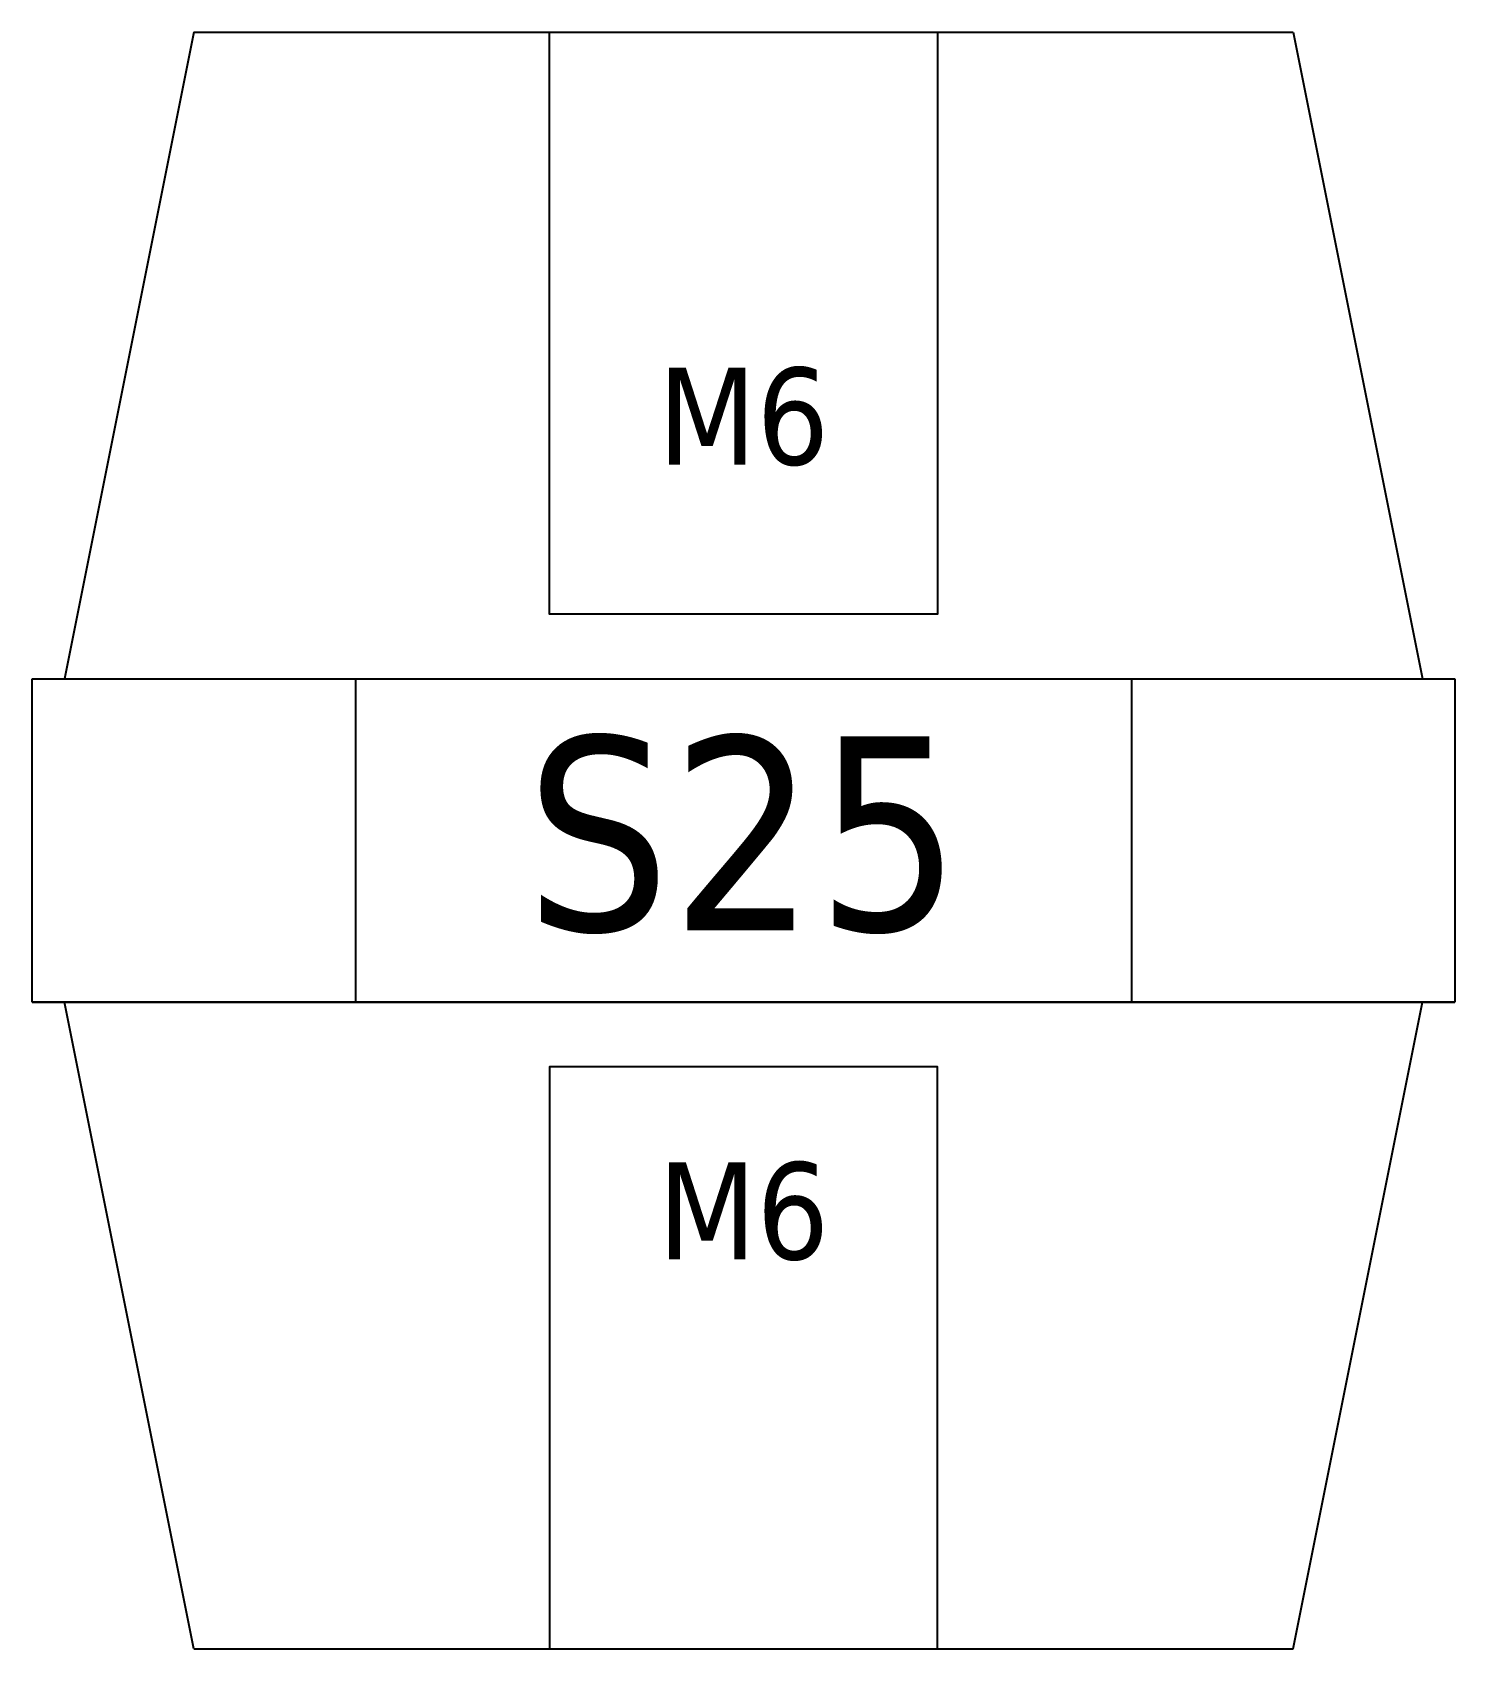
# Model space of a CAD drawing. Header units: inches. Extents: x 4 to 26, y 0 to 25.
import ezdxf

# ---------------------------------------------------------------- set-up
doc = ezdxf.new("R2010")
doc.units = ezdxf.units.IN

# ---------------------------------------------------------------- blocks, each defined once
blk = doc.blocks.new('su25-3')
at = {"color": 1}
for p, q in [((-8.5, 25), (-10.5, 15)), ((-8.5, 25), (8.5, 25)), ((8.5, 25), (10.5, 15)), ((-11, 10), (-11, 15)), ((-11, 15), (11, 15)), ((-6, 15), (-6, 10)), ((6, 15), (6, 10)), ((11, 15), (11, 10)), ((-11, 10), (11, 10)), ((11, 10), (-11, 10)), ((-10.5, 10), (10.5, 10)), ((-8.5, 0), (-10.5, 10)), ((8.5, 0), (10.5, 10)), ((-8.5, 0), (8.5, 0))]:
    blk.add_line(p, q, dxfattribs=at)
for points in [[(-3, 25), (3, 25), (3, 16), (-3, 16)], [(-3, 0), (3, 0), (3, 9), (-3, 9)]]:
    blk.add_lwpolyline(points, close=True, dxfattribs=at)
at = {"color": 1, "width": 30.09782, "attachment_point": 5}
for s, insert, char_height in [('{\\fTahoma|b0|i0|c0|p34;M6}', (0, 19.05), 1.5), ('{\\fTahoma|b0|i0|c0|p34;S25}', (0, 12.581), 3), ('{\\fTahoma|b0|i0|c0|p34;M6}', (0, 6.759), 1.5)]:
    blk.add_mtext(s, dxfattribs=dict(at, insert=insert, char_height=char_height))

msp = doc.modelspace()

# ---------------------------------------------------------------- block references
msp.add_blockref('su25-3', (15.049, 0))

doc.saveas('drawing.dxf')
